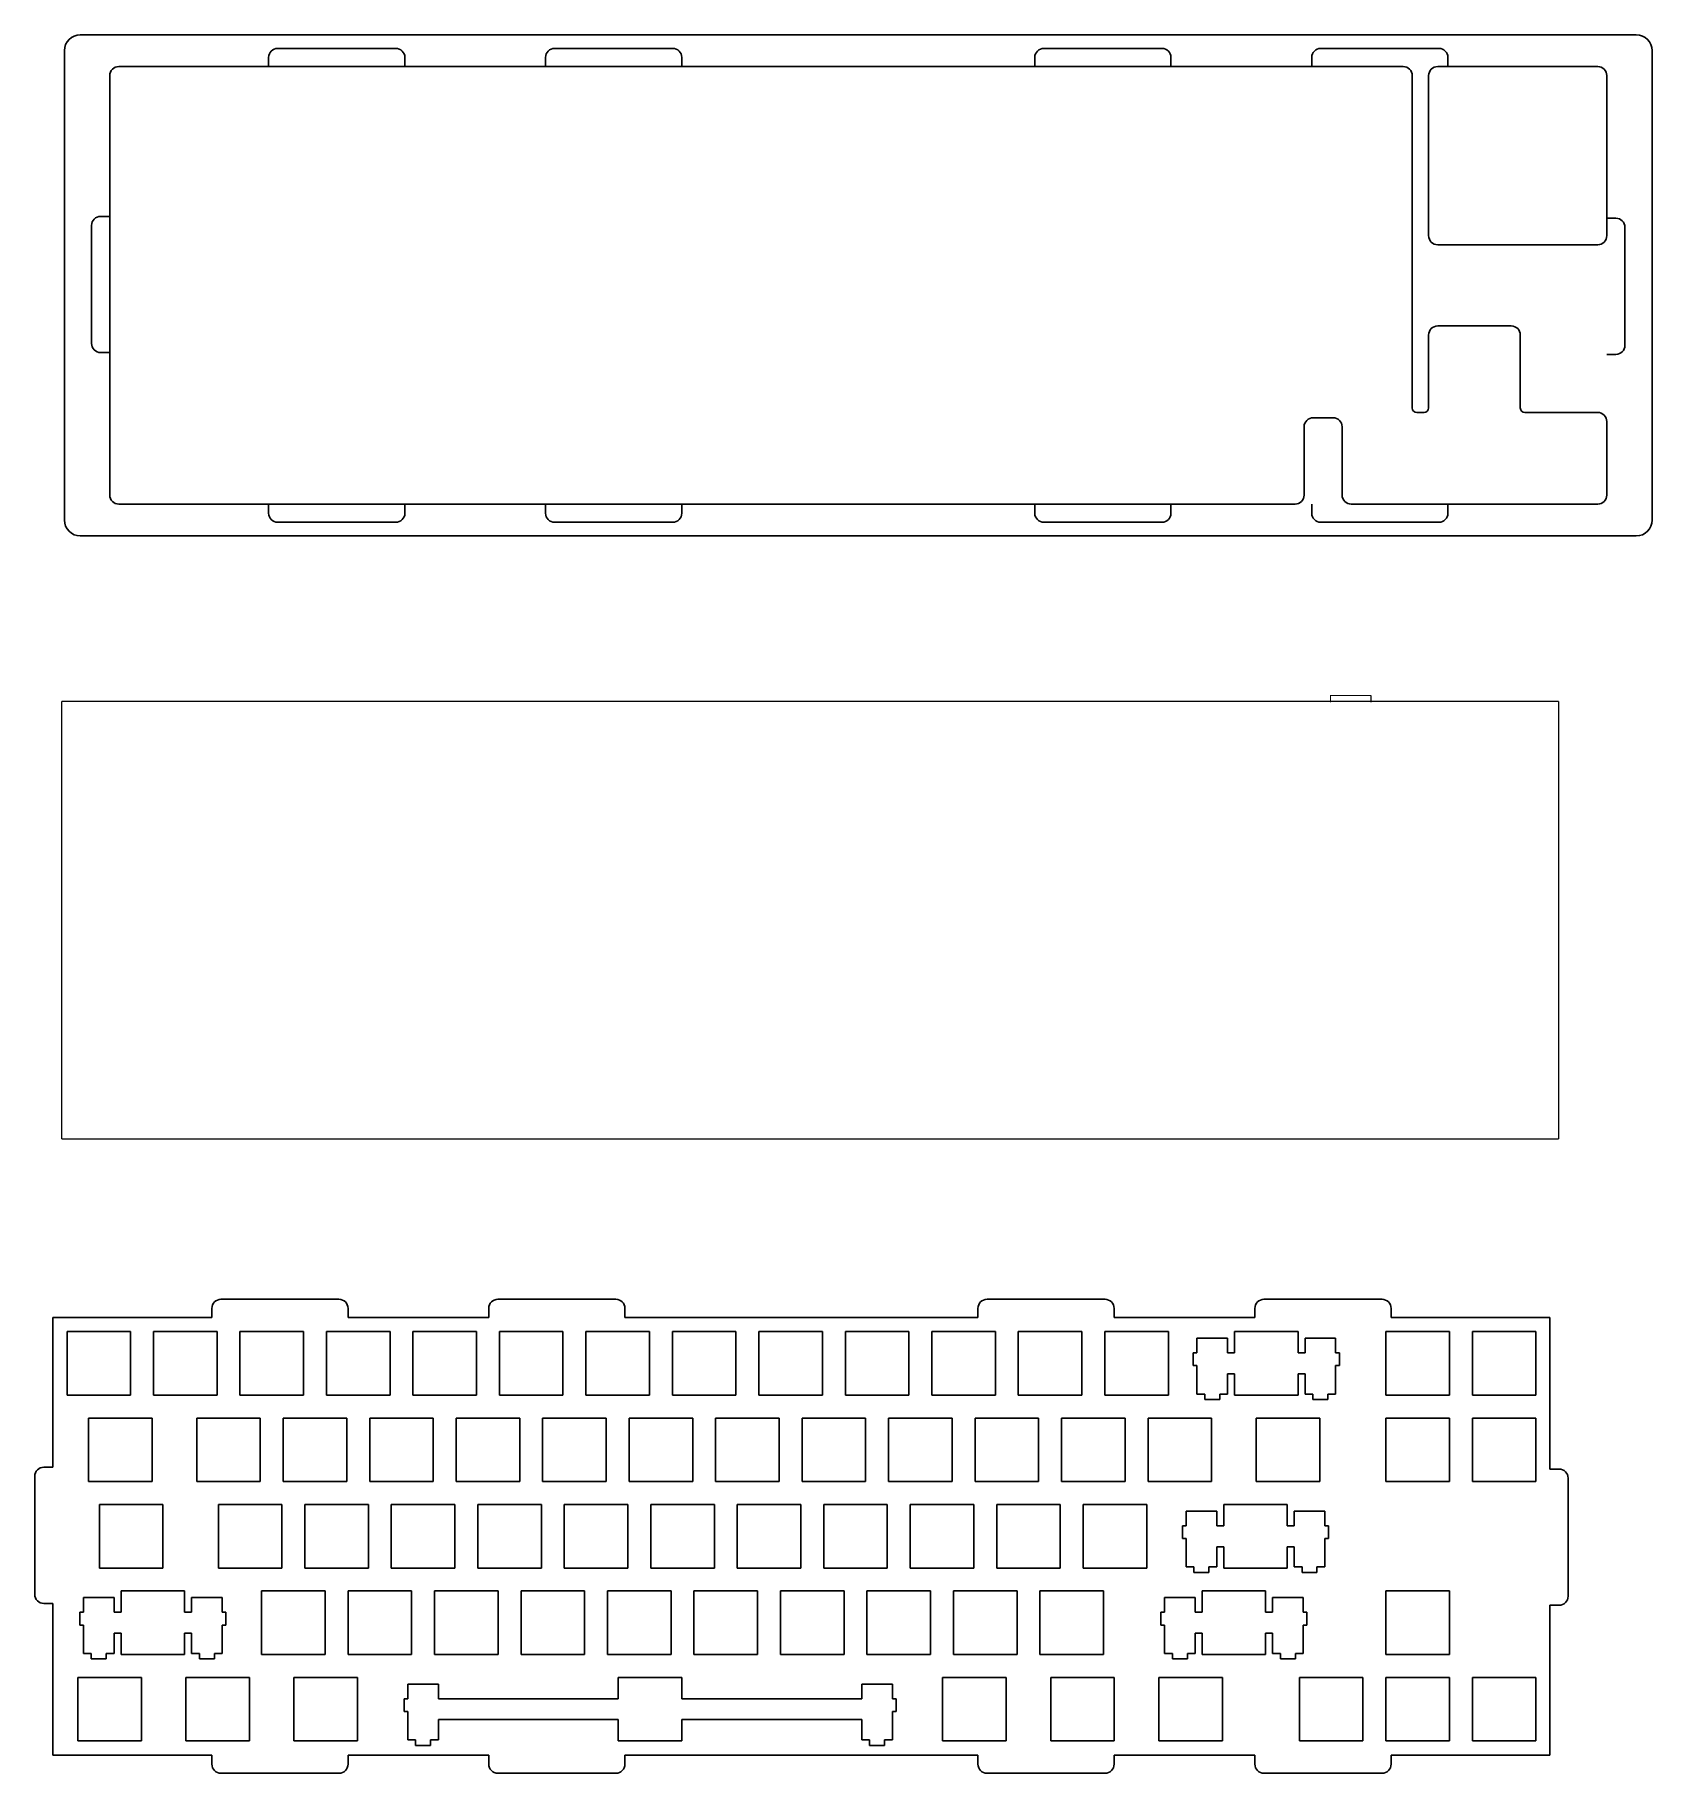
# Model space of a CAD drawing. Extents: x -17 to 340, y -934 to 730.
# Drawn here: x -16.8 to 339.5, y 347.5 to 730.5 of the extents above; entities outside this region: 1.
import ezdxf

# ---------------------------------------------------------------- set-up
doc = ezdxf.new("R2010")
doc.units = 0
doc.header["$MEASUREMENT"] = 0
doc.layers.add('BoardOutLine', color=6, linetype='Continuous', true_color=0xff00ff)
doc.layers.add('BottomSilkLayer', color=72, linetype='Continuous', true_color=0x66cc33)

msp = doc.modelspace()

# ---------------------------------------------------------------- linework, layer by layer
at = {"color": 0}
for p, q in [((-6.75, 730.48), (336.01, 730.48)), ((-10.25, 726.98), (-10.25, 623.58)), ((339.51, 726.98), (339.51, 623.58)), ((-0.25, 721.48), (-0.25, 629.08)), ((1.75, 723.48), (284.65, 723.48)), ((286.65, 648.28), (286.65, 721.48)), ((290.26, 686.23), (290.26, 721.48)), ((292.26, 723.48), (327.51, 723.48)), ((329.51, 721.48), (329.51, 686.23)), ((327.51, 684.23), (292.26, 684.23)), ((290.26, 664.33), (290.26, 648.28)), ((308.46, 666.33), (292.26, 666.33)), ((310.46, 648.28), (310.46, 664.33)), ((289.26, 647.28), (287.65, 647.28)), ((327.51, 647.28), (311.46, 647.28)), ((262.84, 629.08), (262.84, 644.13)), ((264.84, 646.13), (269.21, 646.13)), ((271.21, 644.13), (271.21, 629.08)), ((329.51, 629.08), (329.51, 645.28)), ((1.75, 627.08), (260.84, 627.08)), ((273.21, 627.08), (327.51, 627.08)), ((-6.75, 620.08), (336.01, 620.08)), ((24.23, 451.92), (50.23, 451.92)), ((85.23, 451.92), (111.23, 451.92)), ((192.99, 451.92), (218.99, 451.92)), ((253.99, 451.92), (279.99, 451.92)), ((22.23, 447.92), (22.23, 449.92)), ((52.23, 447.92), (52.23, 449.92)), ((83.23, 447.92), (83.23, 449.92)), ((113.23, 447.92), (113.23, 449.92)), ((190.99, 449.92), (190.99, 447.92)), ((220.99, 449.92), (220.99, 447.92)), ((251.99, 449.92), (251.99, 447.92)), ((281.99, 449.92), (281.99, 447.92)), ((-12.77, 447.92), (22.23, 447.92)), ((-12.77, 414.92), (-12.77, 447.92)), ((-9.67, 444.82), (4.33, 444.82)), ((-9.67, 430.82), (-9.67, 444.82)), ((4.33, 444.82), (4.33, 430.82)), ((9.38, 444.82), (23.38, 444.82)), ((9.38, 430.82), (9.38, 444.82)), ((23.38, 444.82), (23.38, 430.82)), ((28.43, 444.82), (42.43, 444.82)), ((28.43, 430.82), (28.43, 444.82)), ((42.43, 444.82), (42.43, 430.82)), ((47.48, 444.82), (61.48, 444.82)), ((47.48, 430.82), (47.48, 444.82)), ((52.23, 447.92), (83.23, 447.92)), ((61.48, 444.82), (61.48, 430.82)), ((66.53, 444.82), (80.53, 444.82)), ((66.53, 430.82), (66.53, 444.82)), ((80.53, 444.82), (80.53, 430.82)), ((85.58, 444.82), (99.58, 444.82)), ((85.58, 430.82), (85.58, 444.82)), ((99.58, 444.82), (99.58, 430.82)), ((104.63, 444.82), (118.63, 444.82)), ((104.63, 430.82), (104.63, 444.82)), ((113.23, 447.92), (190.99, 447.92)), ((118.63, 444.82), (118.63, 430.82)), ((123.68, 444.82), (137.68, 444.82)), ((123.68, 430.82), (123.68, 444.82)), ((137.68, 444.82), (137.68, 430.82)), ((142.73, 444.82), (156.73, 444.82)), ((142.73, 430.82), (142.73, 444.82)), ((156.73, 444.82), (156.73, 430.82)), ((161.78, 444.82), (175.78, 444.82)), ((161.78, 430.82), (161.78, 444.82)), ((175.78, 444.82), (175.78, 430.82)), ((180.83, 444.82), (194.83, 444.82)), ((180.83, 430.82), (180.83, 444.82)), ((194.83, 444.82), (194.83, 430.82)), ((199.88, 444.82), (213.88, 444.82)), ((199.88, 430.82), (199.88, 444.82)), ((213.88, 444.82), (213.88, 430.82)), ((218.93, 444.82), (232.93, 444.82)), ((218.93, 430.82), (218.93, 444.82)), ((220.99, 447.92), (251.99, 447.92)), ((232.93, 444.82), (232.93, 430.82)), ((247.5, 444.82), (247.5, 440.12)), ((261.5, 444.82), (247.5, 444.82)), ((261.5, 440.12), (261.5, 444.82)), ((280.84, 444.82), (294.84, 444.82)), ((280.84, 430.82), (280.84, 444.82)), ((281.99, 447.92), (316.99, 447.92)), ((294.84, 444.82), (294.84, 430.82)), ((299.89, 444.82), (313.89, 444.82)), ((299.89, 430.82), (299.89, 444.82)), ((313.89, 444.82), (313.89, 430.82)), ((316.99, 447.92), (316.99, 414.52)), ((245.98, 443.35), (239.23, 443.35)), ((239.23, 443.35), (239.23, 440.12)), ((245.98, 440.12), (245.98, 443.35)), ((269.78, 443.35), (263.03, 443.35)), ((263.03, 443.35), (263.03, 440.12)), ((269.78, 440.12), (269.78, 443.35)), ((239.23, 440.12), (238.4, 440.12)), ((238.4, 440.12), (238.4, 437.32)), ((238.4, 437.32), (239.23, 437.32)), ((239.23, 437.32), (239.23, 431.05)), ((247.5, 440.12), (245.98, 440.12)), ((263.03, 440.12), (261.5, 440.12)), ((270.6, 440.12), (269.78, 440.12)), ((269.78, 431.05), (269.78, 437.32)), ((269.78, 437.32), (270.6, 437.32)), ((270.6, 437.32), (270.6, 440.12)), ((245.98, 431.05), (245.98, 435.52)), ((245.98, 435.52), (247.5, 435.52)), ((247.5, 435.52), (247.5, 430.82)), ((261.5, 430.82), (261.5, 435.52)), ((261.5, 435.52), (263.03, 435.52)), ((263.03, 435.52), (263.03, 431.05)), ((4.33, 430.82), (-9.67, 430.82)), ((23.38, 430.82), (9.38, 430.82)), ((42.43, 430.82), (28.43, 430.82)), ((61.48, 430.82), (47.48, 430.82)), ((80.53, 430.82), (66.53, 430.82)), ((99.58, 430.82), (85.58, 430.82)), ((118.63, 430.82), (104.63, 430.82)), ((137.68, 430.82), (123.68, 430.82)), ((156.73, 430.82), (142.73, 430.82)), ((175.78, 430.82), (161.78, 430.82)), ((194.83, 430.82), (180.83, 430.82)), ((213.88, 430.82), (199.88, 430.82)), ((232.93, 430.82), (218.93, 430.82)), ((239.23, 431.05), (240.95, 431.05)), ((240.95, 431.05), (240.95, 429.85)), ((240.95, 429.85), (244.25, 429.85)), ((244.25, 429.85), (244.25, 431.05)), ((244.25, 431.05), (245.98, 431.05)), ((247.5, 430.82), (261.5, 430.82)), ((263.03, 431.05), (264.75, 431.05)), ((264.75, 431.05), (264.75, 429.85)), ((264.75, 429.85), (268.05, 429.85)), ((268.05, 429.85), (268.05, 431.05)), ((268.05, 431.05), (269.78, 431.05)), ((294.84, 430.82), (280.84, 430.82)), ((313.89, 430.82), (299.89, 430.82)), ((-4.91, 425.77), (9.09, 425.77)), ((-4.91, 411.77), (-4.91, 425.77)), ((9.09, 425.77), (9.09, 411.77)), ((18.9, 425.77), (32.9, 425.77)), ((18.9, 411.77), (18.9, 425.77)), ((32.9, 425.77), (32.9, 411.77)), ((37.95, 425.77), (51.95, 425.77)), ((37.95, 411.77), (37.95, 425.77)), ((51.95, 425.77), (51.95, 411.77)), ((57, 425.77), (71, 425.77)), ((57, 411.77), (57, 425.77)), ((71, 425.77), (71, 411.77)), ((76.05, 425.77), (90.05, 425.77)), ((76.05, 411.77), (76.05, 425.77)), ((90.05, 425.77), (90.05, 411.77)), ((95.1, 425.77), (109.1, 425.77)), ((95.1, 411.77), (95.1, 425.77)), ((109.1, 425.77), (109.1, 411.77)), ((114.15, 425.77), (128.15, 425.77)), ((114.15, 411.77), (114.15, 425.77)), ((128.15, 425.77), (128.15, 411.77)), ((133.2, 425.77), (147.2, 425.77)), ((133.2, 411.77), (133.2, 425.77)), ((147.2, 425.77), (147.2, 411.77)), ((152.25, 425.77), (166.25, 425.77)), ((152.25, 411.77), (152.25, 425.77)), ((166.25, 425.77), (166.25, 411.77)), ((171.3, 425.77), (185.3, 425.77)), ((171.3, 411.77), (171.3, 425.77)), ((185.3, 425.77), (185.3, 411.77)), ((190.35, 425.77), (204.35, 425.77)), ((190.35, 411.77), (190.35, 425.77)), ((204.35, 425.77), (204.35, 411.77)), ((209.4, 425.77), (223.4, 425.77)), ((209.4, 411.77), (209.4, 425.77)), ((223.4, 425.77), (223.4, 411.77)), ((228.45, 425.77), (242.45, 425.77)), ((228.45, 411.77), (228.45, 425.77)), ((242.45, 425.77), (242.45, 411.77)), ((252.27, 425.77), (266.27, 425.77)), ((252.27, 411.77), (252.27, 425.77)), ((266.27, 425.77), (266.27, 411.77)), ((280.84, 425.77), (294.84, 425.77)), ((280.84, 411.77), (280.84, 425.77)), ((294.84, 425.77), (294.84, 411.77)), ((299.89, 425.77), (313.89, 425.77)), ((299.89, 411.77), (299.89, 425.77)), ((313.89, 425.77), (313.89, 411.77)), ((-14.77, 414.92), (-12.77, 414.92)), ((318.99, 414.52), (316.99, 414.52)), ((-16.77, 386.92), (-16.77, 412.92)), ((9.09, 411.77), (-4.91, 411.77)), ((32.9, 411.77), (18.9, 411.77)), ((51.95, 411.77), (37.95, 411.77)), ((71, 411.77), (57, 411.77)), ((90.05, 411.77), (76.05, 411.77)), ((109.1, 411.77), (95.1, 411.77)), ((128.15, 411.77), (114.15, 411.77)), ((147.2, 411.77), (133.2, 411.77)), ((166.25, 411.77), (152.25, 411.77)), ((185.3, 411.77), (171.3, 411.77)), ((204.35, 411.77), (190.35, 411.77)), ((223.4, 411.77), (209.4, 411.77)), ((242.45, 411.77), (228.45, 411.77)), ((266.27, 411.77), (252.27, 411.77)), ((294.84, 411.77), (280.84, 411.77)), ((313.89, 411.77), (299.89, 411.77)), ((320.99, 412.52), (320.99, 386.52)), ((320.99, 412.52), (320.99, 386.52)), ((-2.53, 406.72), (11.47, 406.72)), ((-2.53, 392.72), (-2.53, 406.72)), ((11.47, 406.72), (11.47, 392.72)), ((23.67, 406.72), (37.67, 406.72)), ((23.67, 392.72), (23.67, 406.72)), ((37.67, 406.72), (37.67, 392.72)), ((42.72, 406.72), (56.72, 406.72)), ((42.72, 392.72), (42.72, 406.72)), ((56.72, 406.72), (56.72, 392.72)), ((61.77, 406.72), (75.77, 406.72)), ((61.77, 392.72), (61.77, 406.72)), ((75.77, 406.72), (75.77, 392.72)), ((80.82, 406.72), (94.82, 406.72)), ((80.82, 392.72), (80.82, 406.72)), ((94.82, 406.72), (94.82, 392.72)), ((99.87, 406.72), (113.87, 406.72)), ((99.87, 392.72), (99.87, 406.72)), ((113.87, 406.72), (113.87, 392.72)), ((118.92, 406.72), (132.92, 406.72)), ((118.92, 392.72), (118.92, 406.72)), ((132.92, 406.72), (132.92, 392.72)), ((137.97, 406.72), (151.97, 406.72)), ((137.97, 392.72), (137.97, 406.72)), ((151.97, 406.72), (151.97, 392.72)), ((157.02, 406.72), (171.02, 406.72)), ((157.02, 392.72), (157.02, 406.72)), ((171.02, 406.72), (171.02, 392.72)), ((176.07, 406.72), (190.07, 406.72)), ((176.07, 392.72), (176.07, 406.72)), ((190.07, 406.72), (190.07, 392.72)), ((195.12, 406.72), (209.12, 406.72)), ((195.12, 392.72), (195.12, 406.72)), ((209.12, 406.72), (209.12, 392.72)), ((214.17, 406.72), (228.17, 406.72)), ((214.17, 392.72), (214.17, 406.72)), ((228.17, 406.72), (228.17, 392.72)), ((245.12, 406.72), (245.12, 402.02)), ((259.12, 406.72), (245.12, 406.72)), ((259.12, 402.02), (259.12, 406.72)), ((243.6, 405.25), (236.85, 405.25)), ((236.85, 405.25), (236.85, 402.02)), ((243.6, 402.02), (243.6, 405.25)), ((267.4, 405.25), (260.65, 405.25)), ((260.65, 405.25), (260.65, 402.02)), ((267.4, 402.02), (267.4, 405.25)), ((236.85, 402.02), (236.02, 402.02)), ((236.02, 402.02), (236.02, 399.22)), ((236.02, 399.22), (236.85, 399.22)), ((236.85, 399.22), (236.85, 392.95)), ((245.12, 402.02), (243.6, 402.02)), ((260.65, 402.02), (259.12, 402.02)), ((268.22, 402.02), (267.4, 402.02)), ((267.4, 392.95), (267.4, 399.22)), ((267.4, 399.22), (268.22, 399.22)), ((268.22, 399.22), (268.22, 402.02)), ((243.6, 392.95), (243.6, 397.42)), ((243.6, 397.42), (245.12, 397.42)), ((245.12, 397.42), (245.12, 392.72)), ((259.12, 392.72), (259.12, 397.42)), ((259.12, 397.42), (260.65, 397.42)), ((260.65, 397.42), (260.65, 392.95)), ((11.47, 392.72), (-2.53, 392.72)), ((37.67, 392.72), (23.67, 392.72)), ((56.72, 392.72), (42.72, 392.72)), ((75.77, 392.72), (61.77, 392.72)), ((94.82, 392.72), (80.82, 392.72)), ((113.87, 392.72), (99.87, 392.72)), ((132.92, 392.72), (118.92, 392.72)), ((151.97, 392.72), (137.97, 392.72)), ((171.02, 392.72), (157.02, 392.72)), ((190.07, 392.72), (176.07, 392.72)), ((209.12, 392.72), (195.12, 392.72)), ((228.17, 392.72), (214.17, 392.72)), ((236.85, 392.95), (238.57, 392.95)), ((238.57, 392.95), (238.57, 391.75)), ((238.57, 391.75), (241.87, 391.75)), ((241.87, 391.75), (241.87, 392.95)), ((241.87, 392.95), (243.6, 392.95)), ((245.12, 392.72), (259.12, 392.72)), ((260.65, 392.95), (262.37, 392.95)), ((262.37, 392.95), (262.37, 391.75)), ((262.37, 391.75), (265.67, 391.75)), ((265.67, 391.75), (265.67, 392.95)), ((265.67, 392.95), (267.4, 392.95)), ((2.23, 387.67), (2.23, 382.97)), ((16.24, 387.67), (2.23, 387.67)), ((16.24, 382.97), (16.24, 387.67)), ((33.19, 387.67), (47.19, 387.67)), ((33.19, 373.67), (33.19, 387.67)), ((47.19, 387.67), (47.19, 373.67)), ((52.24, 387.67), (66.24, 387.67)), ((52.24, 373.67), (52.24, 387.67)), ((66.24, 387.67), (66.24, 373.67)), ((71.29, 387.67), (85.29, 387.67)), ((71.29, 373.67), (71.29, 387.67)), ((85.29, 387.67), (85.29, 373.67)), ((90.34, 387.67), (104.34, 387.67)), ((90.34, 373.67), (90.34, 387.67)), ((104.34, 387.67), (104.34, 373.67)), ((109.39, 387.67), (123.39, 387.67)), ((109.39, 373.67), (109.39, 387.67)), ((123.39, 387.67), (123.39, 373.67)), ((128.44, 387.67), (142.44, 387.67)), ((128.44, 373.67), (128.44, 387.67)), ((142.44, 387.67), (142.44, 373.67)), ((147.49, 387.67), (161.49, 387.67)), ((147.49, 373.67), (147.49, 387.67)), ((161.49, 387.67), (161.49, 373.67)), ((166.54, 387.67), (180.54, 387.67)), ((166.54, 373.67), (166.54, 387.67)), ((180.54, 387.67), (180.54, 373.67)), ((185.59, 387.67), (199.59, 387.67)), ((185.59, 373.67), (185.59, 387.67)), ((199.59, 387.67), (199.59, 373.67)), ((204.64, 387.67), (218.64, 387.67)), ((204.64, 373.67), (204.64, 387.67)), ((218.64, 387.67), (218.64, 373.67)), ((240.36, 387.67), (240.36, 382.97)), ((254.36, 387.67), (240.36, 387.67)), ((254.36, 382.97), (254.36, 387.67)), ((280.84, 387.67), (294.84, 387.67)), ((280.84, 373.67), (280.84, 387.67)), ((294.84, 387.67), (294.84, 373.67)), ((-14.77, 384.92), (-12.77, 384.92)), ((-12.77, 351.52), (-12.77, 384.92)), ((-6.04, 382.97), (-6.86, 382.97)), ((-6.86, 382.97), (-6.86, 380.17)), ((0.71, 386.2), (-6.04, 386.2)), ((-6.04, 386.2), (-6.04, 382.97)), ((0.71, 382.97), (0.71, 386.2)), ((2.23, 382.97), (0.71, 382.97)), ((17.76, 382.97), (16.24, 382.97)), ((24.51, 386.2), (17.76, 386.2)), ((17.76, 386.2), (17.76, 382.97)), ((24.51, 382.97), (24.51, 386.2)), ((25.33, 382.97), (24.51, 382.97)), ((25.33, 380.17), (25.33, 382.97)), ((232.09, 382.97), (231.26, 382.97)), ((231.26, 382.97), (231.26, 380.17)), ((238.84, 386.2), (232.09, 386.2)), ((232.09, 386.2), (232.09, 382.97)), ((238.84, 382.97), (238.84, 386.2)), ((240.36, 382.97), (238.84, 382.97)), ((255.88, 382.97), (254.36, 382.97)), ((262.64, 386.2), (255.88, 386.2)), ((255.88, 386.2), (255.88, 382.97)), ((262.64, 382.97), (262.64, 386.2)), ((263.46, 382.97), (262.64, 382.97)), ((263.46, 380.17), (263.46, 382.97)), ((318.99, 384.52), (316.99, 384.52)), ((316.99, 384.52), (316.99, 351.52)), ((-6.86, 380.17), (-6.04, 380.17)), ((-6.04, 380.17), (-6.04, 373.9)), ((24.51, 373.9), (24.51, 380.17)), ((24.51, 380.17), (25.33, 380.17)), ((231.26, 380.17), (232.09, 380.17)), ((232.09, 380.17), (232.09, 373.9)), ((262.64, 373.9), (262.64, 380.17)), ((262.64, 380.17), (263.46, 380.17)), ((0.71, 373.9), (0.71, 378.37)), ((0.71, 378.37), (2.23, 378.37)), ((2.23, 378.37), (2.23, 373.67)), ((16.24, 373.67), (16.24, 378.37)), ((16.24, 378.37), (17.76, 378.37)), ((17.76, 378.37), (17.76, 373.9)), ((238.84, 373.9), (238.84, 378.37)), ((238.84, 378.37), (240.36, 378.37)), ((240.36, 378.37), (240.36, 373.67)), ((254.36, 373.67), (254.36, 378.37)), ((254.36, 378.37), (255.88, 378.37)), ((255.88, 378.37), (255.88, 373.9)), ((-6.04, 373.9), (-4.32, 373.9)), ((-4.32, 373.9), (-4.32, 372.7)), ((-4.32, 372.7), (-1.01, 372.7)), ((-1.01, 372.7), (-1.01, 373.9)), ((-1.01, 373.9), (0.71, 373.9)), ((2.23, 373.67), (16.24, 373.67)), ((17.76, 373.9), (19.48, 373.9)), ((19.48, 373.9), (19.48, 372.7)), ((19.48, 372.7), (22.79, 372.7)), ((22.79, 372.7), (22.79, 373.9)), ((22.79, 373.9), (24.51, 373.9)), ((47.19, 373.67), (33.19, 373.67)), ((66.24, 373.67), (52.24, 373.67)), ((85.29, 373.67), (71.29, 373.67)), ((104.34, 373.67), (90.34, 373.67)), ((123.39, 373.67), (109.39, 373.67)), ((142.44, 373.67), (128.44, 373.67)), ((161.49, 373.67), (147.49, 373.67)), ((180.54, 373.67), (166.54, 373.67)), ((199.59, 373.67), (185.59, 373.67)), ((218.64, 373.67), (204.64, 373.67)), ((232.09, 373.9), (233.81, 373.9)), ((233.81, 373.9), (233.81, 372.7)), ((233.81, 372.7), (237.11, 372.7)), ((237.11, 372.7), (237.11, 373.9)), ((237.11, 373.9), (238.84, 373.9)), ((240.36, 373.67), (254.36, 373.67)), ((255.88, 373.9), (257.61, 373.9)), ((257.61, 373.9), (257.61, 372.7)), ((257.61, 372.7), (260.91, 372.7)), ((260.91, 372.7), (260.91, 373.9)), ((260.91, 373.9), (262.64, 373.9)), ((294.84, 373.67), (280.84, 373.67)), ((-7.29, 368.62), (6.71, 368.62)), ((-7.29, 354.62), (-7.29, 368.62)), ((6.71, 368.62), (6.71, 354.62)), ((16.52, 368.62), (30.52, 368.62)), ((16.52, 354.62), (16.52, 368.62)), ((30.52, 368.62), (30.52, 354.62)), ((40.33, 368.62), (54.34, 368.62)), ((40.33, 354.62), (40.33, 368.62)), ((54.34, 368.62), (54.34, 354.62)), ((111.77, 368.62), (111.77, 363.92)), ((125.77, 368.62), (111.77, 368.62)), ((125.77, 363.92), (125.77, 368.62)), ((183.21, 368.62), (197.21, 368.62)), ((183.21, 354.62), (183.21, 368.62)), ((197.21, 368.62), (197.21, 354.62)), ((207.02, 368.62), (221.02, 368.62)), ((207.02, 354.62), (207.02, 368.62)), ((221.02, 368.62), (221.02, 354.62)), ((230.83, 368.62), (244.84, 368.62)), ((230.83, 354.62), (230.83, 368.62)), ((244.84, 368.62), (244.84, 354.62)), ((261.79, 368.62), (275.79, 368.62)), ((261.79, 354.62), (261.79, 368.62)), ((275.79, 368.62), (275.79, 354.62)), ((280.84, 368.62), (294.84, 368.62)), ((280.84, 354.62), (280.84, 368.62)), ((294.84, 368.62), (294.84, 354.62)), ((299.89, 368.62), (313.89, 368.62)), ((299.89, 354.62), (299.89, 368.62)), ((313.89, 368.62), (313.89, 354.62)), ((65.4, 363.92), (64.57, 363.92)), ((64.57, 363.92), (64.57, 361.12)), ((72.15, 367.15), (65.4, 367.15)), ((65.4, 367.15), (65.4, 363.92)), ((72.15, 363.92), (72.15, 367.15)), ((111.77, 363.92), (72.15, 363.92)), ((165.4, 363.92), (125.77, 363.92)), ((172.15, 367.15), (165.4, 367.15)), ((165.4, 367.15), (165.4, 363.92)), ((172.15, 363.92), (172.15, 367.15)), ((172.97, 363.92), (172.15, 363.92)), ((172.97, 361.12), (172.97, 363.92)), ((64.57, 361.12), (65.4, 361.12)), ((65.4, 361.12), (65.4, 354.85)), ((172.15, 354.85), (172.15, 361.12)), ((172.15, 361.12), (172.97, 361.12)), ((72.15, 354.85), (72.15, 359.32)), ((72.15, 359.32), (111.77, 359.32)), ((111.77, 359.32), (111.77, 354.62)), ((125.77, 354.62), (125.77, 359.32)), ((125.77, 359.32), (165.4, 359.32)), ((165.4, 359.32), (165.4, 354.85)), ((6.71, 354.62), (-7.29, 354.62)), ((30.52, 354.62), (16.52, 354.62)), ((54.34, 354.62), (40.33, 354.62)), ((65.4, 354.85), (67.12, 354.85)), ((67.12, 354.85), (67.12, 353.65)), ((67.12, 353.65), (70.42, 353.65)), ((70.42, 353.65), (70.42, 354.85)), ((70.42, 354.85), (72.15, 354.85)), ((111.77, 354.62), (125.77, 354.62)), ((165.4, 354.85), (167.12, 354.85)), ((167.12, 354.85), (167.12, 353.65)), ((167.12, 353.65), (170.42, 353.65)), ((170.42, 353.65), (170.42, 354.85)), ((170.42, 354.85), (172.15, 354.85)), ((197.21, 354.62), (183.21, 354.62)), ((221.02, 354.62), (207.02, 354.62)), ((244.84, 354.62), (230.83, 354.62)), ((275.79, 354.62), (261.79, 354.62)), ((294.84, 354.62), (280.84, 354.62)), ((313.89, 354.62), (299.89, 354.62)), ((22.23, 351.52), (-12.77, 351.52)), ((22.23, 349.52), (22.23, 351.52)), ((83.23, 351.52), (52.23, 351.52)), ((52.23, 349.52), (52.23, 351.52)), ((83.23, 349.52), (83.23, 351.52)), ((172.39, 351.52), (113.23, 351.52)), ((113.23, 349.52), (113.23, 351.52)), ((190.99, 351.52), (172.23, 351.52)), ((190.99, 351.52), (190.99, 349.52)), ((251.99, 351.52), (220.99, 351.52)), ((220.99, 351.52), (220.99, 349.52)), ((251.99, 351.52), (251.99, 349.52)), ((316.99, 351.52), (281.99, 351.52)), ((281.99, 351.52), (281.99, 349.52)), ((50.23, 347.52), (24.23, 347.52)), ((111.23, 347.52), (85.23, 347.52)), ((218.99, 347.52), (192.99, 347.52)), ((279.99, 347.52), (253.99, 347.52))]:
    msp.add_line(p, q, dxfattribs=at)
at = {"color": 1}
for p, q in [((34.75, 723.48), (34.75, 725.48)), ((36.75, 727.48), (62.75, 727.48)), ((64.75, 723.48), (64.75, 725.48)), ((95.75, 723.48), (95.75, 725.48)), ((97.75, 727.48), (123.75, 727.48)), ((125.75, 723.48), (125.75, 725.48)), ((203.51, 725.48), (203.51, 723.48)), ((205.51, 727.48), (231.51, 727.48)), ((233.51, 725.48), (233.51, 723.48)), ((264.51, 725.48), (264.51, 723.48)), ((266.51, 727.48), (292.51, 727.48)), ((294.51, 725.48), (294.51, 723.48)), ((-2.25, 690.48), (-0.25, 690.48)), ((331.51, 690.08), (329.51, 690.08)), ((-4.25, 662.48), (-4.25, 688.48)), ((333.51, 688.08), (333.51, 662.08)), ((333.51, 688.08), (333.51, 662.08)), ((-2.25, 660.48), (-0.25, 660.48)), ((331.51, 660.08), (329.51, 660.08)), ((34.75, 625.08), (34.75, 627.08)), ((64.75, 625.08), (64.75, 627.08)), ((95.75, 625.08), (95.75, 627.08)), ((125.75, 625.08), (125.75, 627.08)), ((203.51, 627.08), (203.51, 625.08)), ((233.51, 627.08), (233.51, 625.08)), ((264.51, 627.08), (264.51, 625.08)), ((294.51, 627.08), (294.51, 625.08)), ((62.75, 623.08), (36.75, 623.08)), ((123.75, 623.08), (97.75, 623.08)), ((231.51, 623.08), (205.51, 623.08)), ((292.51, 623.08), (266.51, 623.08))]:
    msp.add_line(p, q, dxfattribs=at)
at = {"linetype": 'Continuous'}
for centre, radius, start, end in [((-6.75, 726.98), 3.5, 90, 180), ((336.01, 726.98), 3.5, 0, 90), ((1.75, 721.48), 2, 90, 180), ((284.65, 721.48), 2, 0, 90), ((292.26, 721.48), 2, 90, 180), ((327.51, 721.48), 2, 0, 90), ((292.26, 686.23), 2, 180, 270), ((327.51, 686.23), 2, 270, 0), ((292.26, 664.33), 2, 90, 180), ((308.46, 664.33), 2, 0, 90), ((287.65, 648.28), 1, 180, 270), ((289.26, 648.28), 1, 270, 0), ((311.46, 648.28), 1, 180, 270), ((327.51, 645.28), 2, 0, 90), ((264.84, 644.13), 2, 90, 180), ((269.21, 644.13), 2, 0, 90), ((1.75, 629.08), 2, 180, 270), ((260.84, 629.08), 2, 270, 0), ((273.21, 629.08), 2, 180, 270), ((327.51, 629.08), 2, 270, 0), ((-6.75, 623.58), 3.5, 180, 270), ((336.01, 623.58), 3.5, 270, 0), ((24.23, 449.92), 2, 90, 180), ((50.23, 449.92), 2, 0, 90), ((85.23, 449.92), 2, 90, 180), ((111.23, 449.92), 2, 360, 90), ((192.99, 449.92), 2, 90, 180), ((218.99, 449.92), 2, 0, 90), ((253.99, 449.92), 2, 90, 180), ((279.99, 449.92), 2, 0, 90), ((-14.77, 412.92), 2, 90, 180), ((318.99, 412.52), 2, 0, 90), ((-14.77, 386.92), 2, 180, 270), ((318.99, 386.52), 2, 270, 360), ((24.23, 349.52), 2, 180, 270), ((50.23, 349.52), 2, 270, 0), ((85.23, 349.52), 2, 180, 270), ((111.23, 349.52), 2, 270, 0), ((192.99, 349.52), 2, 180, 270), ((218.99, 349.52), 2, 270, 0), ((253.99, 349.52), 2, 180, 270), ((279.99, 349.52), 2, 270, 0)]:
    msp.add_arc(centre, radius, start, end, dxfattribs=at)
at = {"color": 1, "linetype": 'Continuous'}
for centre, start, end in [((36.75, 725.48), 90, 180), ((62.75, 725.48), 0, 90), ((97.75, 725.48), 90, 180), ((123.75, 725.48), 0, 90), ((205.51, 725.48), 90, 180), ((231.51, 725.48), 0, 90), ((266.51, 725.48), 90, 180), ((292.51, 725.48), 0, 90), ((-2.25, 688.48), 90, 180), ((331.51, 688.08), 0, 90), ((-2.25, 662.48), 180, 270), ((331.51, 662.08), 270, 0), ((36.75, 625.08), 180, 270), ((62.75, 625.08), 270, 0), ((97.75, 625.08), 180, 270), ((123.75, 625.08), 270, 0), ((205.51, 625.08), 180, 270), ((231.51, 625.08), 270, 0), ((266.51, 625.08), 180, 270), ((292.51, 625.08), 270, 0)]:
    msp.add_arc(centre, 2, start, end, dxfattribs=at)
at = {"layer": 'BoardOutLine', "const_width": 0.254}
for points in [[(-10.85, 487.24), (-10.85, 487.24), (-10.85, 583.64)], [(-10.85, 583.64), (-10.85, 583.64), (318.91, 583.64)], [(318.91, 583.64), (318.91, 583.64), (318.91, 487.24)], [(318.91, 487.24), (318.91, 487.24), (-10.85, 487.24)]]:
    msp.add_lwpolyline(points, dxfattribs=at)
at = {"layer": 'BottomSilkLayer', "const_width": 0.254}
for points in [[(277.58, 584.93), (268.64, 584.93), (268.64, 583.45)], [(277.58, 584.93), (277.58, 584.93), (277.58, 583.45)]]:
    msp.add_lwpolyline(points, dxfattribs=at)
msp.add_lwpolyline([(271.19, -933.84)], close=True, dxfattribs=at)

doc.saveas('drawing.dxf')
